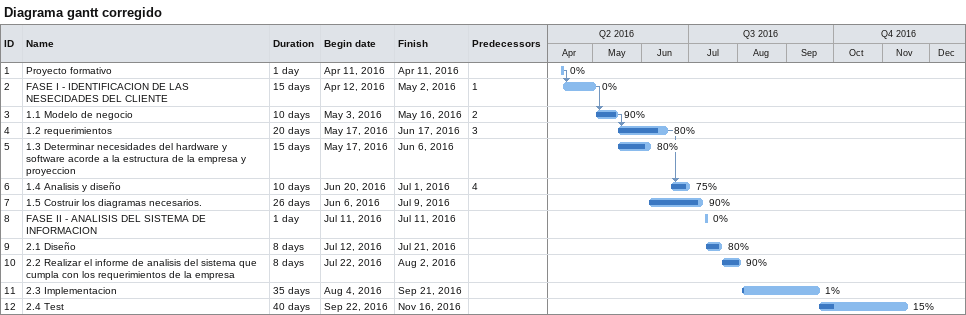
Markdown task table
Diagrama gantt corregido

| ID | Task | Duration | Start | Finish | Predecessors | % complete |
|---|---|---|---|---|---|---|
| 1 | Proyecto formativo | 1d | 2016-04-11 | 2016-04-11 |  | 0 |
| 2 | FASE I - IDENTIFICACION DE LAS NESECIDADES DEL CLIENTE | 15d | 2016-04-12 | 2016-05-02 | 1 | 0 |
| 3 | 1.1 Modelo de negocio | 10d | 2016-05-03 | 2016-05-16 | 2 | 90 |
| 4 | 1.2 requerimientos | 20d | 2016-05-17 | 2016-06-17 | 3 | 80 |
| 5 | 1.3 Determinar necesidades del hardware y software acorde a la estructura de la empresa y proyeccion | 15d | 2016-05-17 | 2016-06-06 |  | 80 |
| 6 | 1.4 Analisis y diseño | 10d | 2016-06-20 | 2016-07-01 | 4 | 75 |
| 7 | 1.5 Costruir los diagramas necesarios. | 26d | 2016-06-06 | 2016-07-09 |  | 90 |
| 8 | FASE II - ANALISIS DEL SISTEMA DE INFORMACION | 1d | 2016-07-11 | 2016-07-11 |  | 0 |
| 9 | 2.1 Diseño | 8d | 2016-07-12 | 2016-07-21 |  | 80 |
| 10 | 2.2 Realizar el informe de analisis del sistema que cumpla con los requerimientos de la empresa | 8d | 2016-07-22 | 2016-08-02 |  | 90 |
| 11 | 2.3 Implementacion | 35d | 2016-08-04 | 2016-09-21 |  | 1 |
| 12 | 2.4 Test | 40d | 2016-09-22 | 2016-11-16 |  | 15 |
